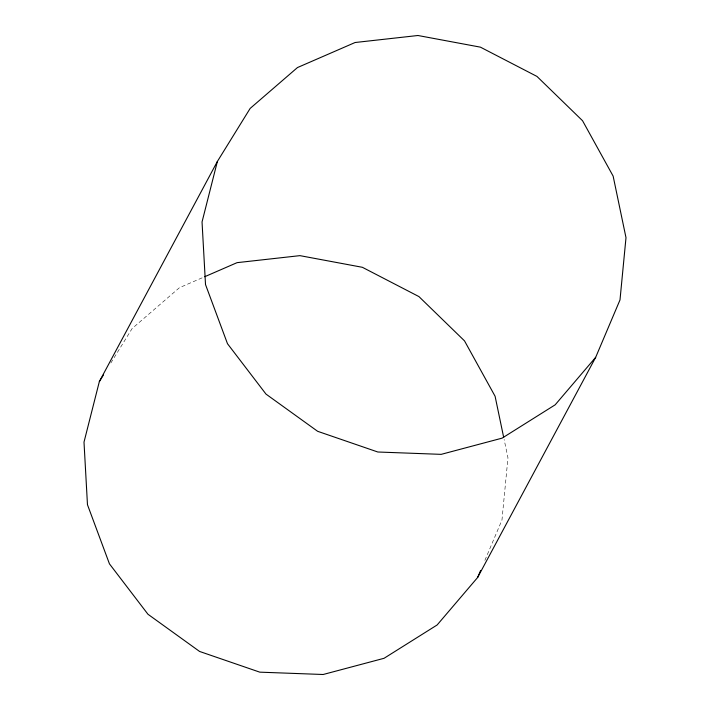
<?xml version="1.0" encoding="UTF-8"?>
<svg xmlns="http://www.w3.org/2000/svg" width="710" height="710" viewBox="0 0 710 710"><rect width="100%" height="100%" fill="white"/><g stroke="black" fill="none" stroke-linecap="round" stroke-linejoin="round"><path stroke-width="0.53" stroke-dasharray="3.55 2.66" d="M484.886 560.359L501.961 520.066L507.961 457.817L504.118 439.454M110.84 362.996L132.113 328.561L179.426 287.71L203.69 277.157"/><path stroke-width="1.06" d="M99.338 381.607L84.002 442.117L87.472 504.721L109.446 563.846L147.964 614.256L199.599 651.46L259.78 672.157L323.148 674.5L384.066 658.294L437.138 624.969L477.635 577.487L595.672 357.334L619.999 299.922L625.998 237.672L613.138 176.115L582.546 120.727L536.964 76.423L480.422 47.153L417.95 35.5L355.106 42.511L297.463 67.556L250.16 108.417L217.375 161.454L99.338 381.607L103.358 375.093M217.375 161.454L202.039 221.964L205.518 284.568L227.484 343.702L266.002 394.103L317.645 431.307L377.818 452.004L441.185 454.356L502.112 438.141L555.176 404.815L595.672 357.334M477.635 577.487L480.617 570.432M204.702 276.722L237.06 262.656L299.913 255.644L362.375 267.297L418.918 296.576L464.509 340.871L495.092 396.26L503.665 437.298"/></g></svg>
